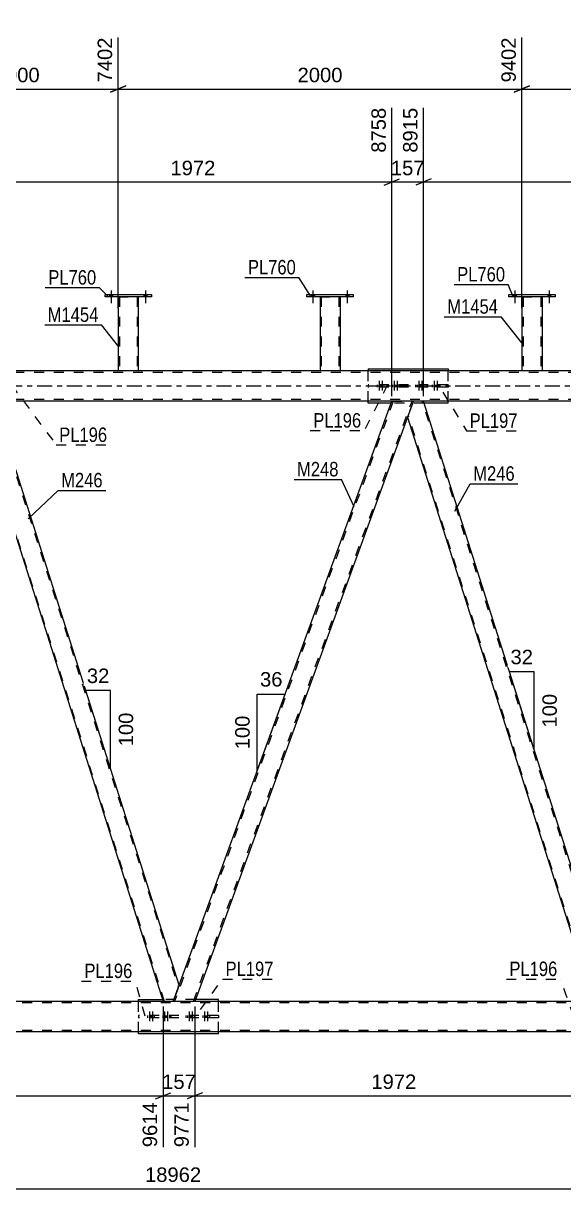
# Model space of a CAD drawing. Header units: millimetres. Extents: x -132 to 709, y -396 to 198.
# Drawn here: x 257.9 to 365, y -159.1 to 71.9 of the extents above; entities that cross this region are included whole.
import ezdxf

# ---------------------------------------------------------------- set-up
doc = ezdxf.new("R2010")
doc.units = ezdxf.units.MM
doc.linetypes.add('DXK_LINE_DOT2', pattern=[3.9198, 1.9599, -1.9599])
doc.linetypes.add('DXK_LINE_DOT3', pattern=[5.9187, 2.979, -0.9799, 0.9799, -0.9799])
doc.styles.add('Arial', font='arial.ttf', dxfattribs={"height": 0.2})
doc.styles.add('Arial Narrow', font='ARIALN.TTF', dxfattribs={"height": 0.2})

# ---------------------------------------------------------------- blocks, each defined once
blk = doc.blocks.new('Part-203774460-4685 - 4555')
at = {"color": 7, "linetype": 'DXK_LINE_DOT2'}
for p, q in [((612.43, -122.24), (-67.33, -122.24)), ((612.43, -122), (-53.98, -122)), ((612.43, -127.76), (-67.33, -127.76))]:
    blk.add_line(p, q, dxfattribs=at)
at = {"color": 2, "linetype": 'Continuous'}
for p, q in [((608.43, -122), (-47.6, -122)), ((608.43, -128), (-67.33, -128))]:
    blk.add_line(p, q, dxfattribs=at)
blk = doc.blocks.new('Bolt-203774460-4813 - 4555')
at = {"linetype": 'Continuous'}
for points in [[(315.01, 17.64), (315.57, 17.64), (315.57, 18.12), (315.01, 18.12)], [(315.01, 17.64), (315.57, 17.64), (315.57, 18.12), (315.01, 18.12)], [(321.81, 17.64), (322.37, 17.64), (322.37, 18.12), (321.81, 18.12)], [(321.81, 17.64), (322.37, 17.64), (322.37, 18.12), (321.81, 18.12)]]:
    blk.add_hatch(color=1, dxfattribs=at).paths.add_polyline_path(points)
at = {"color": 1, "linetype": 'Continuous'}
for p, q in [((315.29, 18.92), (315.29, 16.4)), ((315.29, 18.92), (315.29, 16.4)), ((322.09, 18.92), (322.09, 16.4)), ((322.09, 18.92), (322.09, 16.4)), ((315.01, 18.12), (315.01, 17.64)), ((315.01, 18.12), (315.01, 17.64)), ((315.57, 18.12), (315.57, 17.64)), ((315.57, 18.12), (315.57, 17.64)), ((321.81, 18.12), (321.81, 17.64)), ((321.81, 18.12), (321.81, 17.64)), ((322.37, 18.12), (322.37, 17.64)), ((322.37, 18.12), (322.37, 17.64))]:
    blk.add_line(p, q, dxfattribs=at)
blk = doc.blocks.new('Part-203774460-4562 - 4555')
at = {"color": 2, "linetype": 'Continuous'}
for p, q in [((276.69, 17.64), (276.69, 3)), ((280.69, 17.64), (280.69, 3))]:
    blk.add_line(p, q, dxfattribs=at)
at = {"color": 7, "linetype": 'DXK_LINE_DOT2'}
for p, q in [((276.69, 17.64), (280.69, 17.64)), ((276.93, 17.64), (276.93, 3)), ((280.45, 17.64), (280.45, 3)), ((280.69, 3), (276.69, 3))]:
    blk.add_line(p, q, dxfattribs=at)
blk = doc.blocks.new('Part-203774460-4690 - 4555')
at = {"color": 7, "linetype": 'DXK_LINE_DOT2'}
for p, q in [((622.63, 2.68), (-19.38, 2.68)), ((622.63, -2.68), (-19.38, -2.68)), ((622.63, -3), (-10.67, -3))]:
    blk.add_line(p, q, dxfattribs=at)
at = {"color": 2, "linetype": 'Continuous'}
for p, q in [((622.63, 3), (-15.38, 3)), ((622.63, -3), (-4.28, -3))]:
    blk.add_line(p, q, dxfattribs=at)
at = {"color": 7, "linetype": 'DXK_LINE_DOT3'}
blk.add_line((-29.38, 0), (622.63, 0), dxfattribs=at)
blk = doc.blocks.new('Part-203774460-4598 - 4555')
at = {"color": 2, "linetype": 'Continuous'}
for p, q in [((354.09, 17.64), (354.09, 18.12)), ((354.09, 18.12), (363.29, 18.12)), ((363.29, 17.64), (354.09, 17.64)), ((363.29, 18.12), (363.29, 17.64))]:
    blk.add_line(p, q, dxfattribs=at)
blk = doc.blocks.new('Part-203774460-4603 - 4555')
at = {"color": 2, "linetype": 'Continuous'}
for p, q in [((356.69, 17.64), (356.69, 3)), ((360.69, 17.64), (360.69, 3))]:
    blk.add_line(p, q, dxfattribs=at)
at = {"color": 7, "linetype": 'DXK_LINE_DOT2'}
for p, q in [((356.69, 17.64), (360.69, 17.64)), ((356.93, 17.64), (356.93, 3)), ((360.45, 17.64), (360.45, 3)), ((360.69, 3), (356.69, 3))]:
    blk.add_line(p, q, dxfattribs=at)
blk = doc.blocks.new('Part-203774460-4608 - 4555')
at = {"color": 2, "linetype": 'Continuous'}
for p, q in [((274.09, 17.64), (274.09, 18.12)), ((274.09, 18.12), (283.29, 18.12)), ((283.29, 17.64), (274.09, 17.64)), ((283.29, 18.12), (283.29, 17.64))]:
    blk.add_line(p, q, dxfattribs=at)
blk = doc.blocks.new('Bolt-203774460-5047 - 4555')
at = {"linetype": 'Continuous'}
for points in [[(275.01, 17.64), (275.57, 17.64), (275.57, 18.12), (275.01, 18.12)], [(275.01, 17.64), (275.57, 17.64), (275.57, 18.12), (275.01, 18.12)], [(281.81, 17.64), (282.37, 17.64), (282.37, 18.12), (281.81, 18.12)], [(281.81, 17.64), (282.37, 17.64), (282.37, 18.12), (281.81, 18.12)]]:
    blk.add_hatch(color=1, dxfattribs=at).paths.add_polyline_path(points)
at = {"color": 1, "linetype": 'Continuous'}
for p, q in [((275.29, 18.92), (275.29, 16.4)), ((275.29, 18.92), (275.29, 16.4)), ((282.09, 18.92), (282.09, 16.4)), ((282.09, 18.92), (282.09, 16.4)), ((275.01, 18.12), (275.01, 17.64)), ((275.01, 18.12), (275.01, 17.64)), ((275.57, 18.12), (275.57, 17.64)), ((275.57, 18.12), (275.57, 17.64)), ((281.81, 18.12), (281.81, 17.64)), ((281.81, 18.12), (281.81, 17.64)), ((282.37, 18.12), (282.37, 17.64)), ((282.37, 18.12), (282.37, 17.64))]:
    blk.add_line(p, q, dxfattribs=at)
blk = doc.blocks.new('Bolt-203774460-4742 - 4555')
at = {"color": 1, "linetype": 'DXK_LINE_DOT2'}
for p, q in [((290.79, -123.96), (290.79, -126.96)), ((291.39, -123.96), (291.39, -126.96)), ((293.81, -123.96), (293.81, -126.96)), ((294.41, -123.96), (294.41, -126.96)), ((290.43, -124.76), (290.43, -125.24)), ((291.03, -124.76), (291.03, -125.24)), ((291.15, -124.76), (291.15, -125.24)), ((291.75, -124.76), (291.75, -125.24)), ((293.45, -124.76), (293.45, -125.24)), ((294.05, -124.76), (294.05, -125.24)), ((294.17, -124.76), (294.17, -125.24)), ((294.77, -124.76), (294.77, -125.24))]:
    blk.add_line(p, q, dxfattribs=at)
blk = doc.blocks.new('Part-203774460-4747 - 4555')
at = {"color": 7, "linetype": 'DXK_LINE_DOT2'}
for p, q in [((296.57, -124.76), (280.72, -124.76)), ((280.72, -124.76), (280.72, -125.24)), ((296.57, -125.24), (280.72, -125.24)), ((287.13, -124.76), (287.13, -125.24)), ((290.16, -125.24), (290.16, -124.76)), ((296.57, -124.76), (296.57, -125.24))]:
    blk.add_line(p, q, dxfattribs=at)
blk = doc.blocks.new('Part-203774460-4818 - 4555')
at = {"color": 2, "linetype": 'Continuous'}
for p, q in [((326.21, 3.4), (326.21, 3)), ((326.21, 3.4), (342.07, 3.4)), ((342.07, 3.4), (342.07, 3)), ((326.21, -3.4), (326.21, -3)), ((330.79, -3.4), (326.21, -3.4)), ((342.07, -3.4), (337.33, -3.4)), ((342.07, -3.4), (342.07, -3))]:
    blk.add_line(p, q, dxfattribs=at)
at = {"color": 7, "linetype": 'DXK_LINE_DOT2'}
for p, q in [((326.21, -3), (326.21, 3)), ((342.07, -3), (342.07, 3)), ((337.33, -3.4), (330.79, -3.4))]:
    blk.add_line(p, q, dxfattribs=at)
blk = doc.blocks.new('Part-203774460-4823 - 4555')
at = {"color": 7, "linetype": 'DXK_LINE_DOT2'}
for p, q in [((342.07, 0.24), (326.21, 0.24)), ((326.21, 0.24), (326.21, -0.24)), ((332.62, 0.24), (332.62, -0.24)), ((335.66, -0.24), (335.66, 0.24)), ((342.07, 0.24), (342.07, -0.24)), ((342.07, -0.24), (326.21, -0.24))]:
    blk.add_line(p, q, dxfattribs=at)
blk = doc.blocks.new('Part-203774460-4852 - 4555')
at = {"color": 2, "linetype": 'Continuous'}
for p, q in [((280.72, -122), (280.72, -121.6)), ((280.72, -121.6), (285.48, -121.6)), ((296.57, -121.6), (292.02, -121.6)), ((296.57, -122), (296.57, -121.6)), ((280.72, -128.4), (280.72, -128)), ((296.57, -128.4), (280.72, -128.4)), ((296.57, -128.4), (296.57, -128))]:
    blk.add_line(p, q, dxfattribs=at)
at = {"color": 7, "linetype": 'DXK_LINE_DOT2'}
for p, q in [((280.72, -128), (280.72, -122)), ((292.02, -121.6), (285.48, -121.6)), ((296.57, -128), (296.57, -122))]:
    blk.add_line(p, q, dxfattribs=at)
blk = doc.blocks.new('Part-203774460-4935 - 4555')
at = {"color": 2, "linetype": 'Continuous'}
for p, q in [((335.19, -3), (334.02, -6.21)), ((373.92, -118.79), (337.2, -3)), ((334.02, -6.21), (370.74, -122)), ((373.65, -119.53), (372.75, -122)), ((373.92, -118.79), (373.65, -119.53))]:
    blk.add_line(p, q, dxfattribs=at)
at = {"color": 7, "linetype": 'DXK_LINE_DOT2'}
for p, q in [((337.2, -3), (335.19, -3)), ((373.79, -119.16), (336.95, -3)), ((370.99, -122), (334.16, -5.84)), ((373.9, -118.85), (373.65, -119.53)), ((372.75, -122), (370.74, -122))]:
    blk.add_line(p, q, dxfattribs=at)
blk = doc.blocks.new('Bolt-203774460-4952 - 4555')
at = {"color": 1, "linetype": 'DXK_LINE_DOT2'}
for p, q in [((335.93, 0.24), (335.93, -0.24)), ((336.29, 1.04), (336.29, -1.96)), ((336.53, 0.24), (336.53, -0.24)), ((336.65, 0.24), (336.65, -0.24)), ((336.89, 1.04), (336.89, -1.96)), ((337.25, 0.24), (337.25, -0.24)), ((338.94, 0.24), (338.94, -0.24)), ((339.3, 1.04), (339.3, -1.96)), ((339.54, 0.24), (339.54, -0.24)), ((339.66, 0.24), (339.66, -0.24)), ((339.9, 1.04), (339.9, -1.96)), ((340.26, 0.24), (340.26, -0.24))]:
    blk.add_line(p, q, dxfattribs=at)
blk = doc.blocks.new('Bolt-203774460-4953 - 4555')
at = {"linetype": 'Continuous'}
for points in [[(355.01, 17.64), (355.57, 17.64), (355.57, 18.12), (355.01, 18.12)], [(355.01, 17.64), (355.57, 17.64), (355.57, 18.12), (355.01, 18.12)], [(361.81, 17.64), (362.37, 17.64), (362.37, 18.12), (361.81, 18.12)], [(361.81, 17.64), (362.37, 17.64), (362.37, 18.12), (361.81, 18.12)]]:
    blk.add_hatch(color=1, dxfattribs=at).paths.add_polyline_path(points)
at = {"color": 1, "linetype": 'Continuous'}
for p, q in [((355.29, 18.92), (355.29, 16.4)), ((355.29, 18.92), (355.29, 16.4)), ((362.09, 18.92), (362.09, 16.4)), ((362.09, 18.92), (362.09, 16.4)), ((355.01, 18.12), (355.01, 17.64)), ((355.01, 18.12), (355.01, 17.64)), ((355.57, 18.12), (355.57, 17.64)), ((355.57, 18.12), (355.57, 17.64)), ((361.81, 18.12), (361.81, 17.64)), ((361.81, 18.12), (361.81, 17.64)), ((362.37, 18.12), (362.37, 17.64)), ((362.37, 18.12), (362.37, 17.64))]:
    blk.add_line(p, q, dxfattribs=at)
blk = doc.blocks.new('Bolt-203774460-4954 - 4555')
at = {"color": 1, "linetype": 'DXK_LINE_DOT2'}
for p, q in [((328.02, 0.24), (328.02, -0.24)), ((328.38, 1.04), (328.38, -1.96)), ((328.62, 0.24), (328.62, -0.24)), ((328.74, 0.24), (328.74, -0.24)), ((328.98, 1.04), (328.98, -1.96)), ((329.34, 0.24), (329.34, -0.24)), ((331.03, 0.24), (331.03, -0.24)), ((331.39, 1.04), (331.39, -1.96)), ((331.64, 0.24), (331.64, -0.24)), ((331.75, 0.24), (331.75, -0.24)), ((332, 1.04), (332, -1.96)), ((332.36, 0.24), (332.36, -0.24))]:
    blk.add_line(p, q, dxfattribs=at)
blk = doc.blocks.new('Part-203774460-4965 - 4555')
at = {"color": 2, "linetype": 'Continuous'}
for p, q in [((316.69, 17.64), (316.69, 3)), ((320.69, 17.64), (320.69, 3))]:
    blk.add_line(p, q, dxfattribs=at)
at = {"color": 7, "linetype": 'DXK_LINE_DOT2'}
for p, q in [((316.69, 17.64), (320.69, 17.64)), ((316.93, 17.64), (316.93, 3)), ((320.45, 17.64), (320.45, 3)), ((320.69, 3), (316.69, 3))]:
    blk.add_line(p, q, dxfattribs=at)
blk = doc.blocks.new('Part-203774460-5000 - 4555')
at = {"color": 2, "linetype": 'Continuous'}
for p, q in [((250.05, -3), (248.89, -6.21)), ((288.79, -118.79), (252.07, -3)), ((248.89, -6.21), (285.61, -122)), ((287.62, -122), (288.79, -118.79))]:
    blk.add_line(p, q, dxfattribs=at)
at = {"color": 7, "linetype": 'DXK_LINE_DOT2'}
for p, q in [((252.07, -3), (250.05, -3)), ((251.82, -3), (288.65, -119.16)), ((285.86, -122), (249.02, -5.84)), ((287.62, -122), (285.61, -122))]:
    blk.add_line(p, q, dxfattribs=at)
blk = doc.blocks.new('Part-203774460-5035 - 4555')
at = {"color": 7, "linetype": 'DXK_LINE_DOT2'}
for p, q in [((331.19, -3), (287.87, -122)), ((291.62, -122), (334.93, -3)), ((330.93, -3), (335.19, -3)), ((335.19, -3), (334.02, -6.21)), ((288.79, -118.79), (287.62, -122)), ((291.88, -122), (287.62, -122))]:
    blk.add_line(p, q, dxfattribs=at)
at = {"color": 2, "linetype": 'Continuous'}
for p, q in [((288.79, -118.79), (330.93, -3)), ((334.02, -6.21), (291.88, -122))]:
    blk.add_line(p, q, dxfattribs=at)
blk = doc.blocks.new('Part-203774460-5055 - 4555')
at = {"color": 2, "linetype": 'Continuous'}
for p, q in [((314.09, 17.64), (314.09, 18.12)), ((314.09, 18.12), (323.29, 18.12)), ((323.29, 17.64), (314.09, 17.64)), ((323.29, 18.12), (323.29, 17.64))]:
    blk.add_line(p, q, dxfattribs=at)
blk = doc.blocks.new('Bolt-203774460-5104 - 4555')
at = {"color": 1, "linetype": 'DXK_LINE_DOT2'}
for p, q in [((282.88, -123.96), (282.88, -126.96)), ((283.48, -123.96), (283.48, -126.96)), ((285.9, -123.96), (285.9, -126.96)), ((286.5, -123.96), (286.5, -126.96)), ((282.52, -124.76), (282.52, -125.24)), ((283.12, -124.76), (283.12, -125.24)), ((283.24, -124.76), (283.24, -125.24)), ((283.84, -124.76), (283.84, -125.24)), ((285.54, -124.76), (285.54, -125.24)), ((286.14, -124.76), (286.14, -125.24)), ((286.26, -124.76), (286.26, -125.24)), ((286.86, -124.76), (286.86, -125.24))]:
    blk.add_line(p, q, dxfattribs=at)
blk = doc.blocks.new('StraightDimension-203774460-5236 - 4555')
at = {"color": 7, "linetype": 'Continuous'}
blk.add_line((-80.23, -159.11), (655.36, -159.11), dxfattribs=at)
at = {"color": 0}
blk.add_wipeout([(293.73, -158.36), (293.73, -154.16), (281.41, -154.16), (281.41, -158.36)], dxfattribs=at)
at = {"color": 3, "style": 'Arial'}
blk.add_text('18962', height=2.865, dxfattribs=at).set_placement((282.01, -157.76))
blk = doc.blocks.new('StraightDimension-203774460-5951 - 4555')
at = {"color": 7, "linetype": 'Continuous'}
for p, q in [((236.69, 15.44), (236.69, 69.06)), ((276.69, 15.44), (276.69, 69.06)), ((238.19, 59.46), (235.19, 58.26)), ((236.69, 58.86), (276.69, 58.86)), ((275.19, 58.26), (278.19, 59.46))]:
    blk.add_line(p, q, dxfattribs=at)
at = {"color": 0, "linetype": 'Continuous'}
blk.add_wipeout([(276.09, 69.66), (271.89, 69.66), (271.89, 59.56), (276.09, 59.56)], dxfattribs=at)
at = {"color": 0}
blk.add_wipeout([(261.74, 59.61), (261.74, 63.81), (251.64, 63.81), (251.64, 59.61)], dxfattribs=at)
at = {"color": 3, "linetype": 'Continuous', "style": 'Arial'}
blk.add_text('7402', height=2.865, rotation=90.0002, dxfattribs=at).set_placement((275.49, 60.16))
at = {"color": 3, "style": 'Arial'}
blk.add_text('1000', height=2.865, dxfattribs=at).set_placement((252.24, 60.21))
blk = doc.blocks.new('StraightDimension-203774460-6061 - 4555')
at = {"color": 7, "linetype": 'Continuous'}
for p, q in [((276.69, 15.44), (276.69, 69.06)), ((356.69, 15.44), (356.69, 69.06)), ((278.19, 59.46), (275.19, 58.26)), ((276.69, 58.86), (356.69, 58.86)), ((355.19, 58.26), (358.19, 59.46))]:
    blk.add_line(p, q, dxfattribs=at)
at = {"color": 0, "linetype": 'Continuous'}
blk.add_wipeout([(356.09, 69.66), (351.89, 69.66), (351.89, 59.56), (356.09, 59.56)], dxfattribs=at)
at = {"color": 0}
blk.add_wipeout([(321.74, 59.61), (321.74, 63.81), (311.64, 63.81), (311.64, 59.61)], dxfattribs=at)
at = {"color": 3, "linetype": 'Continuous', "style": 'Arial'}
blk.add_text('9402', height=2.865, rotation=90.0002, dxfattribs=at).set_placement((355.49, 60.16))
at = {"color": 3, "style": 'Arial'}
blk.add_text('2000', height=2.865, dxfattribs=at).set_placement((312.24, 60.21))
blk = doc.blocks.new('StraightDimension-203774460-6051 - 4555')
at = {"color": 7, "linetype": 'Continuous'}
for p, q in [((396.69, 15.44), (396.69, 71.28)), ((356.69, 15.44), (356.69, 69.06)), ((358.19, 59.46), (355.19, 58.26)), ((356.69, 58.86), (396.69, 58.86)), ((395.19, 58.26), (398.19, 59.46))]:
    blk.add_line(p, q, dxfattribs=at)
at = {"color": 0, "linetype": 'Continuous'}
blk.add_wipeout([(396.09, 71.88), (391.89, 71.88), (391.89, 59.56), (396.09, 59.56)], dxfattribs=at)
at = {"color": 0}
blk.add_wipeout([(381.74, 59.61), (381.74, 63.81), (371.64, 63.81), (371.64, 59.61)], dxfattribs=at)
at = {"color": 3, "linetype": 'Continuous', "style": 'Arial'}
blk.add_text('10402', height=2.865, rotation=90.0002, dxfattribs=at).set_placement((395.49, 60.16))
at = {"color": 3, "style": 'Arial'}
blk.add_text('1000', height=2.865, dxfattribs=at).set_placement((372.24, 60.21))
blk = doc.blocks.new('AngleDimension-203774460-5208 - 4555')
at = {"color": 7, "linetype": 'Continuous'}
for p, q in [((304.25, -61.08), (309.79, -61.08)), ((304.25, -76.31), (309.79, -61.08)), ((304.25, -76.31), (304.25, -61.08)), ((305.56, -72.71), (309.79, -61.08))]:
    blk.add_line(p, q, dxfattribs=at)
at = {"color": 0}
for points in [[(309.84, -60.18), (309.84, -55.98), (304.2, -55.98), (304.2, -60.18)], [(303.35, -64.76), (299.15, -64.76), (299.15, -72.63), (303.35, -72.63)]]:
    blk.add_wipeout(points, dxfattribs=at)
at = {"color": 3, "style": 'Arial'}
blk.add_text('36', height=2.865, dxfattribs=at).set_placement((304.8, -59.58))
blk.add_text('100', height=2.865, rotation=90.0002, dxfattribs=at).set_placement((302.75, -72.03))
blk = doc.blocks.new('AngleDimension-203774460-5222 - 4555')
at = {"color": 7, "linetype": 'Continuous'}
for p, q in [((357.3, -66.38), (354.21, -56.65)), ((359.11, -56.65), (354.21, -56.65)), ((359.11, -72.09), (354.21, -56.65)), ((359.11, -72.09), (359.11, -56.65))]:
    blk.add_line(p, q, dxfattribs=at)
at = {"color": 0}
for points in [[(359.49, -55.75), (359.49, -51.55), (353.84, -51.55), (353.84, -55.75)], [(364.21, -60.44), (360.01, -60.44), (360.01, -68.31), (364.21, -68.31)]]:
    blk.add_wipeout(points, dxfattribs=at)
at = {"color": 3, "style": 'Arial'}
blk.add_text('32', height=2.865, dxfattribs=at).set_placement((354.44, -55.15))
blk.add_text('100', height=2.865, rotation=90.0002, dxfattribs=at).set_placement((363.61, -67.71))
blk = doc.blocks.new('AngleDimension-203774460-5247 - 4555')
at = {"color": 7, "linetype": 'Continuous'}
for p, q in [((273.05, -69.17), (270.26, -60.38)), ((275.16, -60.38), (270.26, -60.38)), ((275.16, -75.82), (270.26, -60.38)), ((275.16, -75.82), (275.16, -60.38))]:
    blk.add_line(p, q, dxfattribs=at)
at = {"color": 0}
for points in [[(275.53, -59.48), (275.53, -55.28), (269.89, -55.28), (269.89, -59.48)], [(280.26, -64.16), (276.06, -64.16), (276.06, -72.03), (280.26, -72.03)]]:
    blk.add_wipeout(points, dxfattribs=at)
at = {"color": 3, "style": 'Arial'}
blk.add_text('32', height=2.865, dxfattribs=at).set_placement((270.49, -58.88))
blk.add_text('100', height=2.865, rotation=90.0002, dxfattribs=at).set_placement((279.66, -71.43))
blk = doc.blocks.new('StraightDimension-203774460-5502 - 4555')
at = {"color": 7, "linetype": 'Continuous'}
for p, q in [((330.93, -2), (330.93, 55.13)), ((337.2, -2), (337.2, 55.13)), ((329.43, 39.83), (332.43, 41.03)), ((330.93, 40.43), (337.2, 40.43)), ((338.7, 41.03), (335.7, 39.83))]:
    blk.add_line(p, q, dxfattribs=at)
at = {"color": 0}
blk.add_wipeout([(338, 41.18), (338, 45.38), (330.13, 45.38), (330.13, 41.18)], dxfattribs=at)
at = {"color": 0, "linetype": 'Continuous'}
blk.add_wipeout([(336.6, 55.73), (332.4, 55.73), (332.4, 45.63), (336.6, 45.63)], dxfattribs=at)
at = {"color": 3, "linetype": 'Continuous', "style": 'Arial'}
blk.add_text('8915', height=2.865, rotation=90.0002, dxfattribs=at).set_placement((336, 46.23))
at = {"color": 3, "style": 'Arial'}
blk.add_text('157', height=2.865, dxfattribs=at).set_placement((330.73, 41.78))
blk = doc.blocks.new('StraightDimension-203774460-5317 - 4555')
at = {"color": 7, "linetype": 'Continuous'}
for p, q in [((252.07, -2), (252.07, 55.13)), ((330.93, -2), (330.93, 55.13)), ((253.57, 41.03), (250.57, 39.83)), ((252.07, 40.43), (330.93, 40.43)), ((329.43, 39.83), (332.43, 41.03))]:
    blk.add_line(p, q, dxfattribs=at)
at = {"color": 0, "linetype": 'Continuous'}
blk.add_wipeout([(330.33, 55.73), (326.13, 55.73), (326.13, 45.63), (330.33, 45.63)], dxfattribs=at)
at = {"color": 0}
blk.add_wipeout([(296.55, 41.18), (296.55, 45.38), (286.45, 45.38), (286.45, 41.18)], dxfattribs=at)
at = {"color": 3, "linetype": 'Continuous', "style": 'Arial'}
blk.add_text('8758', height=2.865, rotation=90.0002, dxfattribs=at).set_placement((329.73, 46.23))
at = {"color": 3, "style": 'Arial'}
blk.add_text('1972', height=2.865, dxfattribs=at).set_placement((287.05, 41.78))
blk = doc.blocks.new('StraightDimension-203774460-5526 - 4555')
at = {"color": 7, "linetype": 'Continuous'}
for p, q in [((416.07, -2), (416.07, 57.35)), ((337.2, -2), (337.2, 55.13)), ((338.7, 41.03), (335.7, 39.83)), ((337.2, 40.43), (416.07, 40.43)), ((414.57, 39.83), (417.57, 41.03))]:
    blk.add_line(p, q, dxfattribs=at)
at = {"color": 0, "linetype": 'Continuous'}
blk.add_wipeout([(415.47, 57.95), (411.27, 57.95), (411.27, 45.63), (415.47, 45.63)], dxfattribs=at)
at = {"color": 0}
blk.add_wipeout([(381.68, 41.18), (381.68, 45.38), (371.59, 45.38), (371.59, 41.18)], dxfattribs=at)
at = {"color": 3, "linetype": 'Continuous', "style": 'Arial'}
blk.add_text('10886', height=2.865, rotation=90.0002, dxfattribs=at).set_placement((414.87, 46.23))
at = {"color": 3, "style": 'Arial'}
blk.add_text('1972', height=2.865, dxfattribs=at).set_placement((372.19, 41.78))
blk = doc.blocks.new('StraightDimension-203774460-6196 - 4555')
at = {"color": 7, "linetype": 'Continuous'}
for p, q in [((285.61, -123), (285.61, -150.89)), ((291.88, -123), (291.88, -150.89)), ((284.11, -141.29), (287.11, -140.09)), ((285.61, -140.69), (291.88, -140.69)), ((293.38, -140.09), (290.38, -141.29))]:
    blk.add_line(p, q, dxfattribs=at)
at = {"color": 0}
blk.add_wipeout([(292.68, -139.94), (292.68, -135.74), (284.81, -135.74), (284.81, -139.94)], dxfattribs=at)
at = {"color": 0, "linetype": 'Continuous'}
blk.add_wipeout([(291.28, -141.39), (287.08, -141.39), (287.08, -151.49), (291.28, -151.49)], dxfattribs=at)
at = {"color": 3, "style": 'Arial'}
blk.add_text('157', height=2.865, dxfattribs=at).set_placement((285.41, -139.34))
at = {"color": 3, "linetype": 'Continuous', "style": 'Arial'}
blk.add_text('9771', height=2.865, rotation=90.0002, dxfattribs=at).set_placement((290.68, -150.89))
blk = doc.blocks.new('StraightDimension-203774460-6340 - 4555')
at = {"color": 7, "linetype": 'Continuous'}
for p, q in [((206.74, -123), (206.74, -150.89)), ((285.61, -123), (285.61, -150.89)), ((208.24, -140.09), (205.24, -141.29)), ((206.74, -140.69), (285.61, -140.69)), ((284.11, -141.29), (287.11, -140.09))]:
    blk.add_line(p, q, dxfattribs=at)
at = {"color": 0}
blk.add_wipeout([(251.22, -139.94), (251.22, -135.74), (241.13, -135.74), (241.13, -139.94)], dxfattribs=at)
at = {"color": 0, "linetype": 'Continuous'}
blk.add_wipeout([(285.01, -141.39), (280.81, -141.39), (280.81, -151.49), (285.01, -151.49)], dxfattribs=at)
at = {"color": 3, "style": 'Arial'}
blk.add_text('1972', height=2.865, dxfattribs=at).set_placement((241.73, -139.34))
at = {"color": 3, "linetype": 'Continuous', "style": 'Arial'}
blk.add_text('9614', height=2.865, rotation=90.0002, dxfattribs=at).set_placement((284.41, -150.89))
blk = doc.blocks.new('StraightDimension-203774460-6364 - 4555')
at = {"color": 7, "linetype": 'Continuous'}
for p, q in [((291.88, -123), (291.88, -150.89)), ((370.74, -123), (370.74, -153.11)), ((293.38, -140.09), (290.38, -141.29)), ((291.88, -140.69), (370.74, -140.69)), ((369.24, -141.29), (372.24, -140.09))]:
    blk.add_line(p, q, dxfattribs=at)
at = {"color": 0}
blk.add_wipeout([(336.36, -139.94), (336.36, -135.74), (326.26, -135.74), (326.26, -139.94)], dxfattribs=at)
at = {"color": 0, "linetype": 'Continuous'}
blk.add_wipeout([(370.14, -141.39), (365.94, -141.39), (365.94, -153.71), (370.14, -153.71)], dxfattribs=at)
at = {"color": 3, "style": 'Arial'}
blk.add_text('1972', height=2.865, dxfattribs=at).set_placement((326.86, -139.34))
at = {"color": 3, "linetype": 'Continuous', "style": 'Arial'}
blk.add_text('11743', height=2.865, rotation=90.0002, dxfattribs=at).set_placement((369.54, -153.11))
blk = doc.blocks.new('Mark-203774460-4604 - 4555')
at = {"color": 0}
blk.add_wipeout([(272.36, 20.09), (272.36, 23.09), (262.86, 23.09), (262.86, 20.09)], dxfattribs=at)
blk.add_wipeout([(272.36, 20.09), (272.36, 23.09), (262.86, 23.09), (262.86, 20.09)], dxfattribs=at)
at = {"color": 30, "linetype": 'Continuous'}
for p in [(262.26, 19.49), (274.79, 17.64)]:
    blk.add_line(p, (272.96, 19.49), dxfattribs=at)
at = {"color": 3, "style": 'Arial Narrow'}
blk.add_text('PL760', height=2.863, dxfattribs=at).set_placement((262.86, 20.09))
blk = doc.blocks.new('Mark-203774460-4558 - 4555')
at = {"color": 0}
blk.add_wipeout([(272.8, 12.7), (272.8, 15.7), (262.74, 15.7), (262.74, 12.7)], dxfattribs=at)
blk.add_wipeout([(272.8, 12.7), (272.8, 15.7), (262.74, 15.7), (262.74, 12.7)], dxfattribs=at)
at = {"color": 30, "linetype": 'Continuous'}
for p in [(262.14, 12.1), (276.85, 7.74)]:
    blk.add_line(p, (273.4, 12.1), dxfattribs=at)
at = {"color": 3, "style": 'Arial Narrow'}
blk.add_text('M1454', height=2.863, dxfattribs=at).set_placement((262.74, 12.7))
blk = doc.blocks.new('Mark-203774460-4594 - 4555')
at = {"color": 0}
blk.add_wipeout([(353.38, 20.71), (353.38, 23.71), (343.87, 23.71), (343.87, 20.71)], dxfattribs=at)
blk.add_wipeout([(353.38, 20.71), (353.38, 23.71), (343.87, 23.71), (343.87, 20.71)], dxfattribs=at)
at = {"color": 30, "linetype": 'Continuous'}
for p in [(343.27, 20.11), (354.99, 17.65)]:
    blk.add_line(p, (353.98, 20.11), dxfattribs=at)
at = {"color": 3, "style": 'Arial Narrow'}
blk.add_text('PL760', height=2.863, dxfattribs=at).set_placement((343.87, 20.71))
blk = doc.blocks.new('Mark-203774460-4599 - 4555')
at = {"color": 0}
blk.add_wipeout([(351.97, 14.33), (351.97, 17.33), (341.92, 17.33), (341.92, 14.33)], dxfattribs=at)
blk.add_wipeout([(351.97, 14.33), (351.97, 17.33), (341.92, 17.33), (341.92, 14.33)], dxfattribs=at)
at = {"color": 30, "linetype": 'Continuous'}
for p in [(341.32, 13.73), (356.69, 8.58)]:
    blk.add_line(p, (352.57, 13.73), dxfattribs=at)
at = {"color": 3, "style": 'Arial Narrow'}
blk.add_text('M1454', height=2.863, dxfattribs=at).set_placement((341.92, 14.33))
blk = doc.blocks.new('Mark-203774460-5051 - 4555')
at = {"color": 0}
blk.add_wipeout([(311.91, 22.11), (311.91, 25.11), (302.41, 25.11), (302.41, 22.11)], dxfattribs=at)
blk.add_wipeout([(311.91, 22.11), (311.91, 25.11), (302.41, 25.11), (302.41, 22.11)], dxfattribs=at)
at = {"color": 30, "linetype": 'Continuous'}
for p in [(301.81, 21.51), (314.83, 17.85)]:
    blk.add_line(p, (312.51, 21.51), dxfattribs=at)
at = {"color": 3, "style": 'Arial Narrow'}
blk.add_text('PL760', height=2.863, dxfattribs=at).set_placement((302.41, 22.11))
blk = doc.blocks.new('Mark-203774460-4737 - 4555')
at = {"color": 0}
blk.add_wipeout([(363.72, -116.96), (363.72, -113.96), (354.22, -113.96), (354.22, -116.96)], dxfattribs=at)
blk.add_wipeout([(363.72, -116.96), (363.72, -113.96), (354.22, -113.96), (354.22, -116.96)], dxfattribs=at)
at = {"color": 30, "linetype": 'DXK_LINE_DOT2'}
for p in [(353.62, -117.56), (367, -124.97)]:
    blk.add_line(p, (364.32, -117.56), dxfattribs=at)
at = {"color": 3, "style": 'Arial Narrow'}
blk.add_text('PL196', height=2.863, dxfattribs=at).set_placement((354.22, -116.96))
blk = doc.blocks.new('Mark-203774460-4743 - 4555')
at = {"color": 0}
blk.add_wipeout([(279.52, -117.36), (279.52, -114.36), (270.01, -114.36), (270.01, -117.36)], dxfattribs=at)
blk.add_wipeout([(279.52, -117.36), (279.52, -114.36), (270.01, -114.36), (270.01, -117.36)], dxfattribs=at)
at = {"color": 30, "linetype": 'DXK_LINE_DOT2'}
for p in [(269.41, -117.96), (282.04, -124.92)]:
    blk.add_line(p, (280.12, -117.96), dxfattribs=at)
at = {"color": 3, "style": 'Arial Narrow'}
blk.add_text('PL196', height=2.863, dxfattribs=at).set_placement((270.01, -117.36))
blk = doc.blocks.new('Mark-203774460-4814 - 4555')
at = {"color": 0}
blk.add_wipeout([(355.84, -8.3), (355.84, -5.3), (346.34, -5.3), (346.34, -8.3)], dxfattribs=at)
blk.add_wipeout([(355.84, -8.3), (355.84, -5.3), (346.34, -5.3), (346.34, -8.3)], dxfattribs=at)
at = {"color": 30, "linetype": 'DXK_LINE_DOT2'}
for p, q in [((341.02, -1.2), (345.74, -8.9)), ((345.74, -8.9), (356.44, -8.9))]:
    blk.add_line(p, q, dxfattribs=at)
at = {"color": 3, "style": 'Arial Narrow'}
blk.add_text('PL197', height=2.863, dxfattribs=at).set_placement((346.34, -8.3))
blk = doc.blocks.new('Mark-203774460-4819 - 4555')
at = {"color": 0}
blk.add_wipeout([(324.86, -8.25), (324.86, -5.25), (315.36, -5.25), (315.36, -8.25)], dxfattribs=at)
blk.add_wipeout([(324.86, -8.25), (324.86, -5.25), (315.36, -5.25), (315.36, -8.25)], dxfattribs=at)
at = {"color": 30, "linetype": 'DXK_LINE_DOT2'}
for p in [(330.06, 0.24), (314.76, -8.85)]:
    blk.add_line(p, (325.46, -8.85), dxfattribs=at)
at = {"color": 3, "style": 'Arial Narrow'}
blk.add_text('PL196', height=2.863, dxfattribs=at).set_placement((315.36, -8.25))
blk = doc.blocks.new('Mark-203774460-4829 - 4555')
at = {"color": 0}
blk.add_wipeout([(274.52, -11.1), (274.52, -8.1), (265.02, -8.1), (265.02, -11.1)], dxfattribs=at)
blk.add_wipeout([(274.52, -11.1), (274.52, -8.1), (265.02, -8.1), (265.02, -11.1)], dxfattribs=at)
at = {"color": 30, "linetype": 'DXK_LINE_DOT2'}
for p, q in [((255.53, 0.24), (264.42, -11.7)), ((264.42, -11.7), (275.12, -11.7))]:
    blk.add_line(p, q, dxfattribs=at)
at = {"color": 3, "style": 'Arial Narrow'}
blk.add_text('PL196', height=2.863, dxfattribs=at).set_placement((265.02, -11.1))
blk = doc.blocks.new('Mark-203774460-4848 - 4555')
at = {"color": 0}
blk.add_wipeout([(307.49, -116.96), (307.49, -113.96), (297.98, -113.96), (297.98, -116.96)], dxfattribs=at)
blk.add_wipeout([(307.49, -116.96), (307.49, -113.96), (297.98, -113.96), (297.98, -116.96)], dxfattribs=at)
at = {"color": 30, "linetype": 'DXK_LINE_DOT2'}
for p, q in [((293.04, -123.61), (297.38, -117.56)), ((297.38, -117.56), (308.09, -117.56))]:
    blk.add_line(p, q, dxfattribs=at)
at = {"color": 3, "style": 'Arial Narrow'}
blk.add_text('PL197', height=2.863, dxfattribs=at).set_placement((297.98, -116.96))
blk = doc.blocks.new('Mark-203774460-4931 - 4555')
at = {"color": 0}
blk.add_wipeout([(355.27, -18.78), (355.27, -15.78), (347.05, -15.78), (347.05, -18.78)], dxfattribs=at)
blk.add_wipeout([(355.27, -18.78), (355.27, -15.78), (347.05, -15.78), (347.05, -18.78)], dxfattribs=at)
at = {"color": 30, "linetype": 'Continuous'}
for p, q in [((343.43, -24.79), (346.45, -19.38)), ((346.45, -19.38), (355.87, -19.38))]:
    blk.add_line(p, q, dxfattribs=at)
at = {"color": 3, "style": 'Arial Narrow'}
blk.add_text('M246', height=2.863, dxfattribs=at).set_placement((347.05, -18.78))
blk = doc.blocks.new('Mark-203774460-4996 - 4555')
at = {"color": 0}
blk.add_wipeout([(273.62, -20.09), (273.62, -17.09), (265.4, -17.09), (265.4, -20.09)], dxfattribs=at)
blk.add_wipeout([(273.62, -20.09), (273.62, -17.09), (265.4, -17.09), (265.4, -20.09)], dxfattribs=at)
at = {"color": 30, "linetype": 'Continuous'}
for p, q in [((258.87, -26.35), (264.8, -20.69)), ((264.8, -20.69), (274.22, -20.69))]:
    blk.add_line(p, q, dxfattribs=at)
at = {"color": 3, "style": 'Arial Narrow'}
blk.add_text('M246', height=2.863, dxfattribs=at).set_placement((265.4, -20.09))
blk = doc.blocks.new('Mark-203774460-5031 - 4555')
at = {"color": 0}
blk.add_wipeout([(320.36, -17.92), (320.36, -14.92), (312.14, -14.92), (312.14, -17.92)], dxfattribs=at)
blk.add_wipeout([(320.36, -17.92), (320.36, -14.92), (312.14, -14.92), (312.14, -17.92)], dxfattribs=at)
at = {"color": 30, "linetype": 'Continuous'}
for p in [(311.54, -18.52), (323.47, -23.99)]:
    blk.add_line(p, (320.96, -18.52), dxfattribs=at)
at = {"color": 3, "style": 'Arial Narrow'}
blk.add_text('M248', height=2.863, dxfattribs=at).set_placement((312.14, -17.92))

msp = doc.modelspace()

# ---------------------------------------------------------------- block references
for name in ['Bolt-203774460-5047 - 4555', 'Bolt-203774460-4813 - 4555', 'Bolt-203774460-4953 - 4555', 'Part-203774460-4608 - 4555', 'Part-203774460-4562 - 4555', 'Part-203774460-5055 - 4555', 'Part-203774460-4965 - 4555', 'Part-203774460-4598 - 4555', 'Part-203774460-4603 - 4555', 'Part-203774460-4690 - 4555', 'Part-203774460-4818 - 4555', 'Part-203774460-4823 - 4555', 'Bolt-203774460-4954 - 4555', 'Bolt-203774460-4952 - 4555', 'Part-203774460-5000 - 4555', 'Part-203774460-5035 - 4555', 'Part-203774460-4935 - 4555', 'Part-203774460-4685 - 4555', 'Part-203774460-4852 - 4555', 'Bolt-203774460-5104 - 4555', 'Bolt-203774460-4742 - 4555', 'Part-203774460-4747 - 4555']:
    msp.add_blockref(name, (0, 0))

# ---------------------------------------------------------------- next in the draw order: block references
for name in ['StraightDimension-203774460-5951 - 4555', 'StraightDimension-203774460-5236 - 4555']:
    msp.add_blockref(name, (0, 0))

# ---------------------------------------------------------------- next in the draw order: block references
for name in ['StraightDimension-203774460-6061 - 4555', 'Mark-203774460-5031 - 4555', 'Mark-203774460-4931 - 4555', 'Mark-203774460-4996 - 4555', 'AngleDimension-203774460-5222 - 4555', 'AngleDimension-203774460-5247 - 4555', 'AngleDimension-203774460-5208 - 4555', 'StraightDimension-203774460-6196 - 4555']:
    msp.add_blockref(name, (0, 0))

# ---------------------------------------------------------------- next in the draw order: block references
for name in ['StraightDimension-203774460-6051 - 4555', 'StraightDimension-203774460-5502 - 4555', 'StraightDimension-203774460-6340 - 4555', 'StraightDimension-203774460-6364 - 4555']:
    msp.add_blockref(name, (0, 0))

# ---------------------------------------------------------------- next in the draw order: block references
for name in ['StraightDimension-203774460-5526 - 4555', 'StraightDimension-203774460-5317 - 4555', 'Mark-203774460-4743 - 4555', 'Mark-203774460-4848 - 4555', 'Mark-203774460-4737 - 4555']:
    msp.add_blockref(name, (0, 0))

# ---------------------------------------------------------------- next in the draw order: block references
for name in ['Mark-203774460-5051 - 4555', 'Mark-203774460-4594 - 4555', 'Mark-203774460-4604 - 4555', 'Mark-203774460-4558 - 4555', 'Mark-203774460-4829 - 4555', 'Mark-203774460-4819 - 4555', 'Mark-203774460-4814 - 4555']:
    msp.add_blockref(name, (0, 0))

# ---------------------------------------------------------------- next in the draw order: block references
msp.add_blockref('Mark-203774460-4599 - 4555', (0, 0))

doc.saveas('drawing.dxf')
